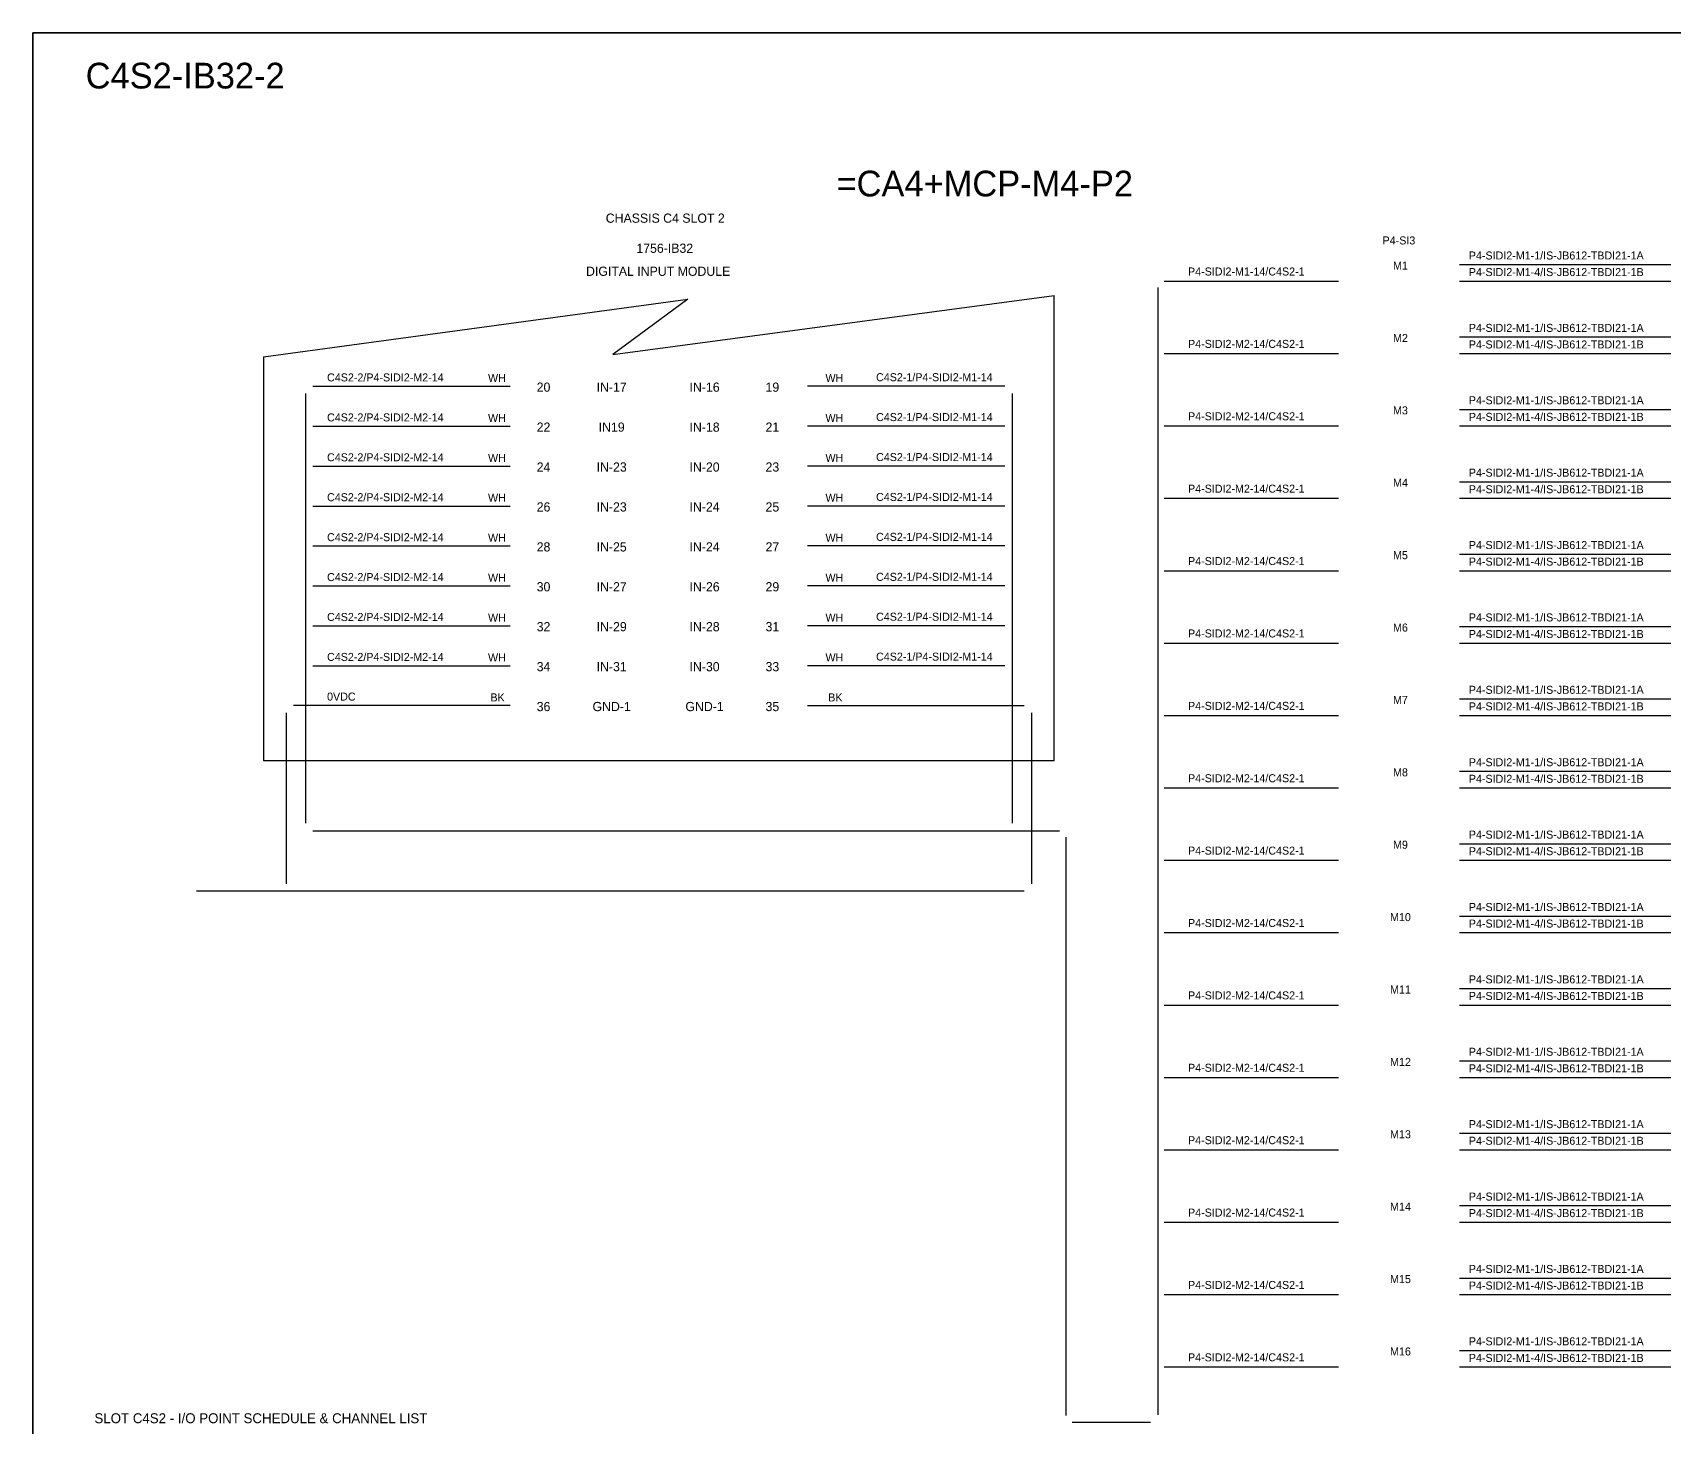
# Model space of a CAD drawing. Header units: metres. Extents: x 0 to 62600, y 0 to 2704.
# Drawn here: x 29353 to 31394, y 971 to 2704 of the extents above; entities that cross this region are included whole.
import ezdxf
from ezdxf.enums import TextEntityAlignment as Align

# ---------------------------------------------------------------- set-up
doc = ezdxf.new("R2010")
doc.units = ezdxf.units.M

msp = doc.modelspace()

# ---------------------------------------------------------------- linework, layer by layer
at = {"layer": 'HELPPOINT', "color": 4, "lineweight": 35}
for p, q in [((29353.1, 0), (29353.1, 2704.2)), ((29353.1, 2704.2), (33246.4, 2704.2)), ((29353.1, 0), (29353.1, 2704.2)), ((29353.1, 2704.2), (33246.4, 2704.2))]:
    msp.add_line(p, q, dxfattribs=at)
at = {"layer": 'IE-WIRE', "color": 4}
for p, q in [((31126.5, 2416.1), (31389.6, 2416.1)), ((30759.7, 2395.5), (30976.2, 2395.5)), ((31126.5, 2395.5), (31389.6, 2395.5)), ((31126.5, 2326.1), (31389.6, 2326.1)), ((30759.7, 2305.5), (30976.2, 2305.5)), ((31126.5, 2305.5), (31389.6, 2305.5)), ((31126.5, 2236.1), (31389.6, 2236.1)), ((30759.7, 2215.5), (30976.2, 2215.5)), ((31126.5, 2215.5), (31389.6, 2215.5)), ((31126.5, 2146.1), (31389.6, 2146.1)), ((30759.7, 2125.5), (30976.2, 2125.5)), ((31126.5, 2125.5), (31389.6, 2125.5)), ((31126.5, 2056.1), (31389.6, 2056.1)), ((30759.7, 2035.5), (30976.2, 2035.5)), ((31126.5, 2035.5), (31389.6, 2035.5)), ((31126.5, 1966.1), (31389.6, 1966.1)), ((30759.7, 1945.5), (30976.2, 1945.5)), ((31126.5, 1945.5), (31389.6, 1945.5)), ((31126.5, 1876.1), (31389.6, 1876.1)), ((30759.7, 1855.5), (30976.2, 1855.5)), ((31126.5, 1855.5), (31389.6, 1855.5)), ((31126.5, 1786.1), (31389.6, 1786.1)), ((30759.7, 1765.5), (30976.2, 1765.5)), ((31126.5, 1765.5), (31389.6, 1765.5)), ((29701.2, 1712.2), (30629.3, 1712.2)), ((31126.5, 1696.1), (31389.6, 1696.1)), ((30759.7, 1675.5), (30976.2, 1675.5)), ((31126.5, 1675.5), (31389.6, 1675.5)), ((31126.5, 1606.1), (31389.6, 1606.1)), ((30759.7, 1585.5), (30976.2, 1585.5)), ((31126.5, 1585.5), (31389.6, 1585.5)), ((31126.5, 1516.1), (31389.6, 1516.1)), ((30759.7, 1495.5), (30976.2, 1495.5)), ((31126.5, 1495.5), (31389.6, 1495.5)), ((31126.5, 1426.1), (31389.6, 1426.1)), ((30759.7, 1405.5), (30976.2, 1405.5)), ((31126.5, 1405.5), (31389.6, 1405.5)), ((31126.5, 1336.1), (31389.6, 1336.1)), ((30759.7, 1315.5), (30976.2, 1315.5)), ((31126.5, 1315.5), (31389.6, 1315.5)), ((31126.5, 1246.1), (31389.6, 1246.1)), ((30759.7, 1225.5), (30976.2, 1225.5)), ((31126.5, 1225.5), (31389.6, 1225.5)), ((31126.5, 1156.1), (31389.6, 1156.1)), ((30759.7, 1135.5), (30976.2, 1135.5)), ((31126.5, 1135.5), (31389.6, 1135.5)), ((31126.5, 1066.1), (31389.6, 1066.1)), ((30759.7, 1045.5), (30976.2, 1045.5)), ((31126.5, 1045.5), (31389.6, 1045.5)), ((30645.3, 977), (30742.5, 977))]:
    msp.add_line(p, q, dxfattribs=at)
at = {"layer": 'IE-WIRE', "color": 4, "ltscale": 25.4}
for p, q in [((30751.7, 2387.5), (30751.7, 986.2)), ((29692.1, 2255.6), (29692.1, 1729.5)), ((29701.3, 2264.8), (29946.5, 2264.8)), ((30561.3, 2264.8), (30316, 2264.8)), ((30570.4, 2255.6), (30570.4, 1791.8)), ((29701.3, 2215.2), (29946.5, 2215.2)), ((30561.3, 2215.2), (30316, 2215.2)), ((29701.3, 2165.5), (29946.5, 2165.5)), ((30561.3, 2165.5), (30316, 2165.5)), ((29701.3, 2115.9), (29946.5, 2115.9)), ((30561.3, 2115.9), (30316, 2115.9)), ((29701.3, 2066.3), (29946.5, 2066.3)), ((30561.3, 2066.3), (30316, 2066.3)), ((29701.3, 2016.6), (29946.5, 2016.6)), ((30561.3, 2016.6), (30316, 2016.6)), ((29701.3, 1967), (29946.5, 1967)), ((30561.3, 1967), (30316, 1967)), ((29701.3, 1917.4), (29946.5, 1917.4)), ((30561.3, 1917.4), (30316, 1917.4)), ((29692.1, 1791.8), (29692.1, 1721.4)), ((30570.4, 1791.8), (30570.4, 1721.4)), ((30637.3, 1704.2), (30637.3, 985))]:
    msp.add_line(p, q, dxfattribs=at)
at = {"layer": 'IE-WIRE', "color": 7, "ltscale": 25.4}
for p, q in [((29668, 1858.6), (29668, 1726.3)), ((29946.5, 1867.7), (29677.1, 1867.7)), ((30316, 1867.7), (30585.4, 1867.7)), ((30594.5, 1858.6), (30594.5, 1712.2)), ((29668, 1791.8), (29668, 1646.2)), ((30594.5, 1712.2), (30594.5, 1646.2)), ((30585.6, 1637.2), (29556.5, 1637.2))]:
    msp.add_line(p, q, dxfattribs=at)
at = {"layer": 'x01001-FrameArea'}
for p, q in [((29639.8, 2301.4), (30167.2, 2373.1)), ((30074.2, 2304.3), (30622.8, 2377.8)), ((30167.2, 2373.1), (30074.2, 2304.3)), ((30622.8, 1799.2), (30622.8, 2377.8)), ((29639.8, 2301.4), (29639.8, 1799.2)), ((30622.8, 1799.2), (29639.8, 1799.2))]:
    msp.add_line(p, q, dxfattribs=at)

# ---------------------------------------------------------------- texts
at = {"color": 2}
msp.add_text('C4S2-IB32-2', height=32, dxfattribs=at).set_placement((29418.8, 2635))
for s, height, p in [('=CA4+MCP-M4-P2', 32, (30536.5, 2516.8)), ('CHASSIS C4 SLOT 2', 11.441, (30139.3, 2473.8)), ('1756-IB32', 11.44, (30138.7, 2436.4)), ('DIGITAL INPUT MODULE', 11.441, (30130.5, 2407.8)), ('20', 11.44, (29988, 2263.7)), ('IN-17', 11.44, (30072.7, 2263.7)), ('IN-16', 11.44, (30188.2, 2263.7)), ('19', 11.44, (30272.5, 2263.7)), ('22', 11.44, (29988, 2214)), ('IN19', 11.44, (30072.7, 2214)), ('IN-18', 11.44, (30188.2, 2214)), ('21', 11.44, (30272.5, 2214)), ('24', 11.44, (29988, 2164.4)), ('IN-23', 11.44, (30072.7, 2164.4)), ('IN-20', 11.44, (30188.2, 2164.4)), ('23', 11.44, (30272.5, 2164.4)), ('26', 11.44, (29988, 2114.8)), ('IN-23', 11.44, (30072.7, 2114.8)), ('IN-24', 11.44, (30188.2, 2114.8)), ('25', 11.44, (30272.5, 2114.8)), ('28', 11.44, (29988, 2065.1)), ('IN-25', 11.44, (30072.7, 2065.1)), ('IN-24', 11.44, (30188.2, 2065.1)), ('27', 11.44, (30272.5, 2065.1)), ('30', 11.44, (29988, 2015.5)), ('IN-27', 11.44, (30072.7, 2015.5)), ('IN-26', 11.44, (30188.2, 2015.5)), ('29', 11.44, (30272.5, 2015.5)), ('32', 11.44, (29988, 1965.9)), ('IN-29', 11.44, (30072.7, 1965.9)), ('IN-28', 11.44, (30188.2, 1965.9)), ('31', 11.44, (30272.5, 1965.9)), ('34', 11.44, (29988, 1916.2)), ('IN-31', 11.44, (30072.7, 1916.2)), ('IN-30', 11.44, (30188.2, 1916.2)), ('33', 11.44, (30272.5, 1916.2)), ('36', 11.44, (29988, 1866.6)), ('GND-1', 11.44, (30072.7, 1866.6)), ('GND-1', 11.44, (30188.2, 1866.6)), ('35', 11.44, (30272.5, 1866.6))]:
    msp.add_text(s, height=height, dxfattribs=at).set_placement(p, align=Align.MIDDLE_CENTER)
at = {"color": 4}
msp.add_text('P4-SI3', height=9.95, dxfattribs=at).set_placement((31051.4, 2446.1), align=Align.MIDDLE_CENTER)
for s, height, p in [('P4-SIDI2-M1-1/IS-JB612-TBDI21-1A', 9.949, (31138.3, 2422.4)), ('P4-SIDI2-M1-14/C4S2-1', 9.949, (30789.2, 2402.5)), ('P4-SIDI2-M1-4/IS-JB612-TBDI21-1B', 9.949, (31138.3, 2401.8)), ('P4-SIDI2-M1-1/IS-JB612-TBDI21-1A', 9.949, (31138.3, 2332.4)), ('P4-SIDI2-M2-14/C4S2-1', 9.949, (30789.2, 2312.5)), ('P4-SIDI2-M1-4/IS-JB612-TBDI21-1B', 9.949, (31138.3, 2311.8)), ('C4S2-2/P4-SIDI2-M2-14', 9.949, (29718.9, 2270.8)), ('WH', 9.95, (29919, 2270.1)), ('WH', 9.95, (30338.5, 2270.1)), ('C4S2-1/P4-SIDI2-M1-14', 9.949, (30401.4, 2271.1)), ('P4-SIDI2-M1-1/IS-JB612-TBDI21-1A', 9.949, (31138.3, 2242.4)), ('C4S2-2/P4-SIDI2-M2-14', 9.949, (29718.9, 2221.1)), ('WH', 9.95, (29919, 2220.4)), ('WH', 9.95, (30338.5, 2220.4)), ('C4S2-1/P4-SIDI2-M1-14', 9.949, (30401.4, 2221.5)), ('P4-SIDI2-M2-14/C4S2-1', 9.949, (30789.2, 2222.5)), ('P4-SIDI2-M1-4/IS-JB612-TBDI21-1B', 9.949, (31138.3, 2221.8)), ('C4S2-2/P4-SIDI2-M2-14', 9.949, (29718.9, 2171.5)), ('WH', 9.95, (29919, 2170.8)), ('WH', 9.95, (30338.5, 2170.8)), ('C4S2-1/P4-SIDI2-M1-14', 9.949, (30401.4, 2171.8)), ('P4-SIDI2-M1-1/IS-JB612-TBDI21-1A', 9.949, (31138.3, 2152.4)), ('P4-SIDI2-M2-14/C4S2-1', 9.949, (30789.2, 2132.5)), ('C4S2-2/P4-SIDI2-M2-14', 9.949, (29718.9, 2121.9)), ('WH', 9.95, (29919, 2121.2)), ('WH', 9.95, (30338.5, 2121.2)), ('C4S2-1/P4-SIDI2-M1-14', 9.949, (30401.4, 2122.2)), ('P4-SIDI2-M1-4/IS-JB612-TBDI21-1B', 9.949, (31138.3, 2131.8)), ('C4S2-2/P4-SIDI2-M2-14', 9.949, (29718.9, 2072.2)), ('WH', 9.95, (29919, 2071.5)), ('WH', 9.95, (30338.5, 2071.5)), ('C4S2-1/P4-SIDI2-M1-14', 9.949, (30401.4, 2072.6)), ('P4-SIDI2-M1-1/IS-JB612-TBDI21-1A', 9.949, (31138.3, 2062.4)), ('P4-SIDI2-M2-14/C4S2-1', 9.949, (30789.2, 2042.5)), ('P4-SIDI2-M1-4/IS-JB612-TBDI21-1B', 9.949, (31138.3, 2041.8)), ('C4S2-2/P4-SIDI2-M2-14', 9.949, (29718.9, 2022.6)), ('WH', 9.95, (29919, 2021.9)), ('WH', 9.95, (30338.5, 2021.9)), ('C4S2-1/P4-SIDI2-M1-14', 9.949, (30401.4, 2022.9)), ('C4S2-2/P4-SIDI2-M2-14', 9.949, (29718.9, 1973)), ('WH', 9.95, (29919, 1972.3)), ('WH', 9.95, (30338.5, 1972.3)), ('C4S2-1/P4-SIDI2-M1-14', 9.949, (30401.4, 1973.3)), ('P4-SIDI2-M1-1/IS-JB612-TBDI21-1A', 9.949, (31138.3, 1972.4)), ('P4-SIDI2-M2-14/C4S2-1', 9.949, (30789.2, 1952.5)), ('P4-SIDI2-M1-4/IS-JB612-TBDI21-1B', 9.949, (31138.3, 1951.8)), ('C4S2-2/P4-SIDI2-M2-14', 9.949, (29718.9, 1923.3)), ('WH', 9.95, (29919, 1922.6)), ('WH', 9.95, (30338.5, 1922.6)), ('C4S2-1/P4-SIDI2-M1-14', 9.949, (30401.4, 1923.7)), ('P4-SIDI2-M1-1/IS-JB612-TBDI21-1A', 9.949, (31138.3, 1882.4)), ('P4-SIDI2-M2-14/C4S2-1', 9.949, (30789.2, 1862.5)), ('P4-SIDI2-M1-4/IS-JB612-TBDI21-1B', 9.949, (31138.3, 1861.8)), ('P4-SIDI2-M1-1/IS-JB612-TBDI21-1A', 9.949, (31138.3, 1792.4)), ('P4-SIDI2-M2-14/C4S2-1', 9.949, (30789.2, 1772.5)), ('P4-SIDI2-M1-4/IS-JB612-TBDI21-1B', 9.949, (31138.3, 1771.8)), ('P4-SIDI2-M1-1/IS-JB612-TBDI21-1A', 9.949, (31138.3, 1702.4)), ('P4-SIDI2-M2-14/C4S2-1', 9.949, (30789.2, 1682.5)), ('P4-SIDI2-M1-4/IS-JB612-TBDI21-1B', 9.949, (31138.3, 1681.8)), ('P4-SIDI2-M1-1/IS-JB612-TBDI21-1A', 9.949, (31138.3, 1612.4)), ('P4-SIDI2-M2-14/C4S2-1', 9.949, (30789.2, 1592.5)), ('P4-SIDI2-M1-4/IS-JB612-TBDI21-1B', 9.949, (31138.3, 1591.8)), ('P4-SIDI2-M1-1/IS-JB612-TBDI21-1A', 9.949, (31138.3, 1522.4)), ('P4-SIDI2-M2-14/C4S2-1', 9.949, (30789.2, 1502.5)), ('P4-SIDI2-M1-4/IS-JB612-TBDI21-1B', 9.949, (31138.3, 1501.8)), ('P4-SIDI2-M1-1/IS-JB612-TBDI21-1A', 9.949, (31138.3, 1432.4)), ('P4-SIDI2-M2-14/C4S2-1', 9.949, (30789.2, 1412.5)), ('P4-SIDI2-M1-4/IS-JB612-TBDI21-1B', 9.949, (31138.3, 1411.8)), ('P4-SIDI2-M1-1/IS-JB612-TBDI21-1A', 9.949, (31138.3, 1342.4)), ('P4-SIDI2-M2-14/C4S2-1', 9.949, (30789.2, 1322.5)), ('P4-SIDI2-M1-4/IS-JB612-TBDI21-1B', 9.949, (31138.3, 1321.8)), ('P4-SIDI2-M1-1/IS-JB612-TBDI21-1A', 9.949, (31138.3, 1252.4)), ('P4-SIDI2-M2-14/C4S2-1', 9.949, (30789.2, 1232.5)), ('P4-SIDI2-M1-4/IS-JB612-TBDI21-1B', 9.949, (31138.3, 1231.8)), ('P4-SIDI2-M1-1/IS-JB612-TBDI21-1A', 9.949, (31138.3, 1162.4)), ('P4-SIDI2-M2-14/C4S2-1', 9.949, (30789.2, 1142.5)), ('P4-SIDI2-M1-4/IS-JB612-TBDI21-1B', 9.949, (31138.3, 1141.8)), ('P4-SIDI2-M1-1/IS-JB612-TBDI21-1A', 9.949, (31138.3, 1072.4)), ('P4-SIDI2-M2-14/C4S2-1', 9.949, (30789.2, 1052.5)), ('P4-SIDI2-M1-4/IS-JB612-TBDI21-1B', 9.949, (31138.3, 1051.8))]:
    msp.add_text(s, height=height, dxfattribs=at).set_placement(p)
at = {"color": 7}
for s, p in [('0VDC', (29718.9, 1874)), ('BK', (29922, 1873)), ('BK', (30341.9, 1873))]:
    msp.add_text(s, height=9.95, dxfattribs=at).set_placement(p)
at = {"layer": 'MEMBER', "color": 4, "ltscale": 0.8}
msp.add_text('SLOT C4S2 - I/O POINT SCHEDULE & CHANNEL LIST', height=12.35, dxfattribs=at).set_placement((29429.7, 975.6))
at = {"layer": 'power', "color": 7}
for s, p in [('M1', (31053.3, 2414.8)), ('M2', (31053.3, 2324.8)), ('M3', (31053.3, 2234.8)), ('M4', (31053.3, 2144.8)), ('M5', (31053.3, 2054.8)), ('M6', (31053.3, 1964.8)), ('M7', (31053.3, 1874.8)), ('M8', (31053.3, 1784.8)), ('M9', (31053.3, 1694.8)), ('M10', (31053.3, 1604.8)), ('M11', (31053.3, 1514.8)), ('M12', (31053.3, 1424.8)), ('M13', (31053.3, 1334.8)), ('M14', (31053.3, 1244.8)), ('M15', (31053.3, 1154.8)), ('M16', (31053.3, 1064.8))]:
    msp.add_text(s, height=9.97, dxfattribs=at).set_placement(p, align=Align.MIDDLE_CENTER)

doc.saveas('drawing.dxf')
